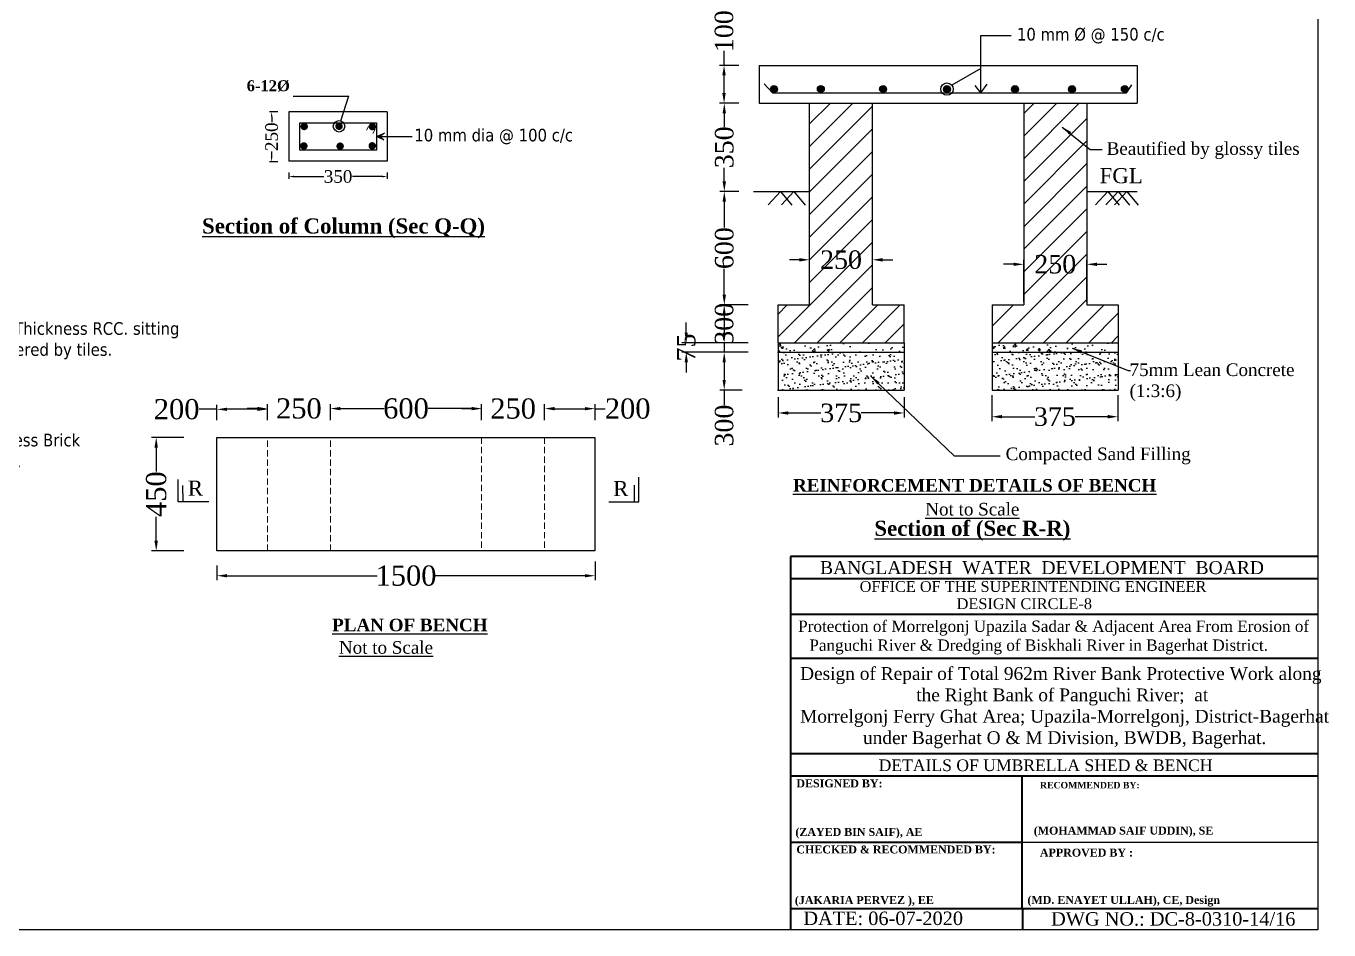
# Model space of a CAD drawing. Header units: metres. Extents: x -2434 to 11656, y -15288 to 8109.
# Drawn here: x 2741.2 to 2844.6, y -13566.1 to -13494.5 of the extents above; entities that cross this region are included whole.
import ezdxf
from ezdxf.enums import TextEntityAlignment as Align

# ---------------------------------------------------------------- set-up
doc = ezdxf.new("R2010")
doc.units = ezdxf.units.M
doc.linetypes.add('DASHED', pattern=[0.75, 0.5, -0.25])
doc.layers.add('LINE', color=7, linetype='Continuous')
doc.layers.add('sheet', color=1, linetype='Continuous', lineweight=15)
doc.styles.add('dim', font='isocp.shx')
doc.styles.add('Kazi_T_H', font='timesbd.ttf')
doc.styles.get("Standard").update_dxf_attribs({"font": 'times.ttf'})
doc.dimstyles.new('My style', dxfattribs={"dimtxt": 0.5, "dimasz": 0.4, "dimexe": 0.18, "dimexo": 0.0625, "dimgap": 0.09, "dimtad": 0, "dimdec": 0, "dimlfac": 1000, "dimzin": 0, "dimdsep": 46, "dimtxsty": 'Standard', "dimcen": 0.09, "dimadec": 0, "dimazin": 0, "dimtfac": 1, "dimtdec": 0, "dimtofl": 0, "dimtmove": 0, "dimatfit": 3, "dimfxl": 1, "dimtolj": 1, "dimtzin": 0, "dimarcsym": 0})
doc.dimstyles.get("Standard").update_dxf_attribs({"dimtxt": 0.5, "dimasz": 0.4075, "dimexe": 0.364, "dimexo": 0.219, "dimgap": 0.09, "dimtad": 0, "dimdec": 0, "dimlfac": 1000, "dimzin": 0, "dimdsep": 46, "dimtxsty": 'Standard', "dimcen": 0.09, "dimadec": 0, "dimazin": 0, "dimtfac": 1, "dimtdec": 0, "dimtofl": 0, "dimtmove": 0, "dimatfit": 3, "dimfxl": 1, "dimtolj": 1, "dimtzin": 0, "dimarcsym": 0})
doc.dimstyles.new('STANDARD$0', dxfattribs={"dimscale": 0, "dimtxt": 8, "dimasz": 8, "dimexe": 4, "dimexo": 0, "dimgap": 2, "dimtad": 1, "dimdec": 0, "dimzin": 0, "dimdsep": 46, "dimtxsty": 'dim', "dimblk": 'DOTSMALL', "dimcen": 1, "dimclrd": 6, "dimclre": 6, "dimclrt": 256, "dimadec": 0, "dimazin": 0, "dimtfac": 1, "dimtdec": 0, "dimtix": 1, "dimtofl": 0, "dimtmove": 1, "dimatfit": 3, "dimldrblk": 'DOTSMALL', "dimfxl": 6, "dimtolj": 1, "dimtzin": 0, "dimarcsym": 0})

# ---------------------------------------------------------------- blocks, each defined once
blk = doc.blocks.new('*D661')
at = {"layer": 'Defpoints', "color": 0, "lineweight": -3}
for p in [(2751.52, -13527.08), (2753.93, -13527.08), (2753.93, -13536.08)]:
    blk.add_point(p, dxfattribs=at)
at = {"layer": 'sheet', "color": 0, "lineweight": -2}
for p, q in [((2753.71, -13527.08), (2751.15, -13527.08)), ((2751.52, -13527.88), (2751.52, -13529.78)), ((2751.52, -13535.28), (2751.52, -13533.38)), ((2753.71, -13536.08), (2751.15, -13536.08))]:
    blk.add_line(p, q, dxfattribs=at)
at = {"layer": 'sheet', "color": 0, "lineweight": -3}
for points in [[(2751.38, -13527.88), (2751.65, -13527.88), (2751.52, -13527.08)], [(2751.38, -13535.28), (2751.65, -13535.28), (2751.52, -13536.08)]]:
    blk.add_solid(points, dxfattribs=at)
at = {"layer": 'sheet', "color": 0, "lineweight": -3, "insert": (2751.52, -13531.58), "char_height": 0.4, "attachment_point": 5, "rotation": 90}
blk.add_mtext('\\A1;{\\H4x;450}', dxfattribs=at)
blk = doc.blocks.new('*D662')
at = {"layer": 'Defpoints', "color": 0, "lineweight": -3}
for p in [(2756.34, -13537.02), (2786.34, -13536.7), (2786.34, -13538.05)]:
    blk.add_point(p, dxfattribs=at)
at = {"layer": 'sheet', "color": 0, "lineweight": -2}
for p, q in [((2756.34, -13537.24), (2756.34, -13538.41)), ((2786.34, -13536.92), (2786.34, -13538.41)), ((2757.14, -13538.05), (2769.06, -13538.05)), ((2785.54, -13538.05), (2773.61, -13538.05))]:
    blk.add_line(p, q, dxfattribs=at)
at = {"layer": 'sheet', "color": 0, "lineweight": -3}
for points in [[(2757.14, -13537.92), (2757.14, -13538.18), (2756.34, -13538.05)], [(2785.54, -13537.92), (2785.54, -13538.18), (2786.34, -13538.05)]]:
    blk.add_solid(points, dxfattribs=at)
at = {"layer": 'sheet', "color": 0, "lineweight": -3, "insert": (2771.34, -13538.05), "char_height": 0.4, "attachment_point": 5}
blk.add_mtext('\\A1;{\\H4x;1500}', dxfattribs=at)
blk = doc.blocks.new('*D663')
at = {"layer": 'Defpoints', "color": 0, "lineweight": -3}
for p in [(2797.96, -13497.57), (2796.58, -13500.57), (2797.96, -13500.57)]:
    blk.add_point(p, dxfattribs=at)
at = {"layer": 'sheet', "color": 0, "lineweight": -2}
for p, q in [((2796.58, -13497.57), (2796.58, -13496.41)), ((2797.75, -13497.57), (2796.21, -13497.57)), ((2796.58, -13499.77), (2796.58, -13498.37)), ((2797.75, -13500.57), (2796.21, -13500.57))]:
    blk.add_line(p, q, dxfattribs=at)
at = {"layer": 'sheet', "color": 0, "lineweight": -3}
for points in [[(2796.44, -13498.37), (2796.71, -13498.37), (2796.58, -13497.57)], [(2796.44, -13499.77), (2796.71, -13499.77), (2796.58, -13500.57)]]:
    blk.add_solid(points, dxfattribs=at)
at = {"layer": 'sheet', "color": 0, "lineweight": -3, "insert": (2796.58, -13494.86), "char_height": 0.4, "attachment_point": 5, "rotation": 90}
blk.add_mtext('\\A1;{\\H3.667x;100}', dxfattribs=at)
blk = doc.blocks.new('*D664')
at = {"layer": 'Defpoints', "color": 0, "lineweight": -3}
for p in [(2797.97, -13500.57), (2796.6, -13507.57), (2797.97, -13507.57)]:
    blk.add_point(p, dxfattribs=at)
at = {"layer": 'sheet', "color": 0, "lineweight": -2}
for p, q in [((2797.75, -13500.57), (2796.23, -13500.57)), ((2796.6, -13501.37), (2796.6, -13502.44)), ((2796.6, -13506.77), (2796.6, -13505.7)), ((2797.75, -13507.57), (2796.23, -13507.57))]:
    blk.add_line(p, q, dxfattribs=at)
at = {"layer": 'sheet', "color": 0, "lineweight": -3}
for points in [[(2796.46, -13501.37), (2796.73, -13501.37), (2796.6, -13500.57)], [(2796.46, -13506.77), (2796.73, -13506.77), (2796.6, -13507.57)]]:
    blk.add_solid(points, dxfattribs=at)
at = {"layer": 'sheet', "color": 0, "lineweight": -3, "insert": (2796.6, -13504.07), "char_height": 0.4, "attachment_point": 5, "rotation": 90}
blk.add_mtext('\\A1;{\\H3.667x;350}', dxfattribs=at)
blk = doc.blocks.new('*D665')
at = {"layer": 'Defpoints', "color": 0, "lineweight": -3}
for p in [(2797.97, -13507.57), (2796.6, -13516.57), (2798.72, -13516.57)]:
    blk.add_point(p, dxfattribs=at)
at = {"layer": 'sheet', "color": 0, "lineweight": -2}
for p, q in [((2797.75, -13507.57), (2796.23, -13507.57)), ((2796.6, -13508.37), (2796.6, -13510.44)), ((2796.6, -13515.77), (2796.6, -13513.7)), ((2798.5, -13516.57), (2796.23, -13516.57))]:
    blk.add_line(p, q, dxfattribs=at)
at = {"layer": 'sheet', "color": 0, "lineweight": -3}
for points in [[(2796.46, -13508.37), (2796.73, -13508.37), (2796.6, -13507.57)], [(2796.46, -13515.77), (2796.73, -13515.77), (2796.6, -13516.57)]]:
    blk.add_solid(points, dxfattribs=at)
at = {"layer": 'sheet', "color": 0, "lineweight": -3, "insert": (2796.6, -13512.07), "char_height": 0.4, "attachment_point": 5, "rotation": 90}
blk.add_mtext('\\A1;{\\H3.667x;600}', dxfattribs=at)
blk = doc.blocks.new('*D666')
at = {"layer": 'Defpoints', "color": 0, "lineweight": -3}
for p in [(2798.72, -13516.57), (2796.59, -13519.57), (2798.72, -13519.57)]:
    blk.add_point(p, dxfattribs=at)
at = {"layer": 'sheet', "color": 0, "lineweight": -2}
for p, q in [((2798.5, -13516.57), (2796.23, -13516.57)), ((2796.59, -13517.37), (2796.59, -13518.77)), ((2798.5, -13519.57), (2796.23, -13519.57))]:
    blk.add_line(p, q, dxfattribs=at)
at = {"layer": 'sheet', "color": 0, "lineweight": -3}
for points in [[(2796.46, -13517.37), (2796.72, -13517.37), (2796.59, -13516.57)], [(2796.46, -13518.77), (2796.72, -13518.77), (2796.59, -13519.57)]]:
    blk.add_solid(points, dxfattribs=at)
at = {"layer": 'sheet', "color": 0, "lineweight": -3, "insert": (2796.59, -13518.07), "char_height": 0.4, "attachment_point": 5, "rotation": 90}
blk.add_mtext('\\A1;{\\H3.667x;300}', dxfattribs=at)
blk = doc.blocks.new('*D668')
at = {"layer": 'Defpoints', "color": 0, "lineweight": -3}
for p in [(2800.87, -13523.66), (2810.87, -13523.66), (2810.87, -13525.14)]:
    blk.add_point(p, dxfattribs=at)
at = {"layer": 'sheet', "color": 0, "lineweight": -2}
for p, q in [((2800.87, -13523.88), (2800.87, -13525.51)), ((2810.87, -13523.88), (2810.87, -13525.51)), ((2801.67, -13525.14), (2804.27, -13525.14)), ((2810.07, -13525.14), (2807.46, -13525.14))]:
    blk.add_line(p, q, dxfattribs=at)
at = {"layer": 'sheet', "color": 0, "lineweight": -3}
for points in [[(2801.67, -13525.01), (2801.67, -13525.28), (2800.87, -13525.14)], [(2810.07, -13525.01), (2810.07, -13525.28), (2810.87, -13525.14)]]:
    blk.add_solid(points, dxfattribs=at)
at = {"layer": 'sheet', "color": 0, "lineweight": -3, "insert": (2805.87, -13525.14), "char_height": 0.4, "attachment_point": 5}
blk.add_mtext('\\A1;{\\H3.667x;375}', dxfattribs=at)
blk = doc.blocks.new('*D669')
at = {"layer": 'Defpoints', "color": 0, "lineweight": -3}
for p in [(2817.83, -13523.5), (2827.83, -13523.5), (2827.83, -13525.44)]:
    blk.add_point(p, dxfattribs=at)
at = {"layer": 'sheet', "color": 0, "lineweight": -2}
for p, q in [((2817.83, -13523.72), (2817.83, -13525.8)), ((2827.83, -13523.72), (2827.83, -13525.8)), ((2818.63, -13525.44), (2821.23, -13525.44)), ((2827.03, -13525.44), (2824.43, -13525.44))]:
    blk.add_line(p, q, dxfattribs=at)
at = {"layer": 'sheet', "color": 0, "lineweight": -3}
for points in [[(2818.63, -13525.3), (2818.63, -13525.57), (2817.83, -13525.44)], [(2827.03, -13525.3), (2827.03, -13525.57), (2827.83, -13525.44)]]:
    blk.add_solid(points, dxfattribs=at)
at = {"layer": 'sheet', "color": 0, "lineweight": -3, "insert": (2822.83, -13525.44), "char_height": 0.4, "attachment_point": 5}
blk.add_mtext('\\A1;{\\H3.667x;375}', dxfattribs=at)
blk = doc.blocks.new('*D670')
at = {"layer": 'Defpoints', "color": 0, "lineweight": -3}
for p in [(2760.34, -13524.85), (2756.34, -13525.94), (2760.34, -13525.94)]:
    blk.add_point(p, dxfattribs=at)
at = {"layer": 'sheet', "color": 0, "lineweight": -2}
for p, q in [((2756.34, -13524.85), (2754.93, -13524.85)), ((2756.34, -13525.72), (2756.34, -13524.49)), ((2759.54, -13524.85), (2757.14, -13524.85)), ((2760.34, -13525.72), (2760.34, -13524.49))]:
    blk.add_line(p, q, dxfattribs=at)
at = {"layer": 'sheet', "color": 0, "lineweight": -3}
for points in [[(2757.14, -13524.72), (2757.14, -13524.98), (2756.34, -13524.85)], [(2759.54, -13524.72), (2759.54, -13524.98), (2760.34, -13524.85)]]:
    blk.add_solid(points, dxfattribs=at)
at = {"layer": 'sheet', "color": 0, "lineweight": -3, "insert": (2753.14, -13524.85), "char_height": 0.4, "attachment_point": 5}
blk.add_mtext('\\A1;{\\H4x;200}', dxfattribs=at)
blk = doc.blocks.new('*D671')
at = {"layer": 'Defpoints', "color": 0, "lineweight": -3}
for p in [(2765.34, -13524.79), (2760.34, -13525.94), (2765.34, -13525.94)]:
    blk.add_point(p, dxfattribs=at)
at = {"layer": 'sheet', "color": 0, "lineweight": -2}
for p, q in [((2759.54, -13524.79), (2758.74, -13524.79)), ((2760.34, -13525.72), (2760.34, -13524.43)), ((2765.34, -13525.72), (2765.34, -13524.43)), ((2766.14, -13524.79), (2766.94, -13524.79))]:
    blk.add_line(p, q, dxfattribs=at)
at = {"layer": 'sheet', "color": 0, "lineweight": -3}
for points in [[(2759.54, -13524.66), (2759.54, -13524.93), (2760.34, -13524.79)], [(2766.14, -13524.66), (2766.14, -13524.93), (2765.34, -13524.79)]]:
    blk.add_solid(points, dxfattribs=at)
at = {"layer": 'sheet', "color": 0, "lineweight": -3, "insert": (2762.84, -13524.79), "char_height": 0.4, "attachment_point": 5}
blk.add_mtext('\\A1;{\\H4x;250}', dxfattribs=at)
blk = doc.blocks.new('*D672')
at = {"layer": 'Defpoints', "color": 0, "lineweight": -3}
for p in [(2777.34, -13524.79), (2765.34, -13525.94), (2777.34, -13525.94)]:
    blk.add_point(p, dxfattribs=at)
at = {"layer": 'sheet', "color": 0, "lineweight": -2}
for p, q in [((2765.34, -13525.72), (2765.34, -13524.43)), ((2766.14, -13524.79), (2769.57, -13524.79)), ((2776.54, -13524.79), (2773.11, -13524.79)), ((2777.34, -13525.72), (2777.34, -13524.43))]:
    blk.add_line(p, q, dxfattribs=at)
at = {"layer": 'sheet', "color": 0, "lineweight": -3}
for points in [[(2766.14, -13524.66), (2766.14, -13524.93), (2765.34, -13524.79)], [(2776.54, -13524.66), (2776.54, -13524.93), (2777.34, -13524.79)]]:
    blk.add_solid(points, dxfattribs=at)
at = {"layer": 'sheet', "color": 0, "lineweight": -3, "insert": (2771.34, -13524.79), "char_height": 0.4, "attachment_point": 5}
blk.add_mtext('\\A1;{\\H4x;600}', dxfattribs=at)
blk = doc.blocks.new('*D673')
at = {"layer": 'Defpoints', "color": 0, "lineweight": -3}
for p in [(2782.34, -13524.8), (2777.34, -13525.94), (2782.34, -13525.94)]:
    blk.add_point(p, dxfattribs=at)
at = {"layer": 'sheet', "color": 0, "lineweight": -2}
for p, q in [((2776.54, -13524.8), (2775.74, -13524.8)), ((2777.34, -13525.72), (2777.34, -13524.43)), ((2782.34, -13525.72), (2782.34, -13524.43)), ((2783.14, -13524.8), (2783.94, -13524.8))]:
    blk.add_line(p, q, dxfattribs=at)
at = {"layer": 'sheet', "color": 0, "lineweight": -3}
for points in [[(2776.54, -13524.66), (2776.54, -13524.93), (2777.34, -13524.8)], [(2783.14, -13524.66), (2783.14, -13524.93), (2782.34, -13524.8)]]:
    blk.add_solid(points, dxfattribs=at)
at = {"layer": 'sheet', "color": 0, "lineweight": -3, "insert": (2779.84, -13524.8), "char_height": 0.4, "attachment_point": 5}
blk.add_mtext('\\A1;{\\H4x;250}', dxfattribs=at)
blk = doc.blocks.new('*D674')
at = {"layer": 'Defpoints', "color": 0, "lineweight": -3}
for p in [(2786.34, -13524.8), (2782.34, -13525.94), (2786.34, -13525.94)]:
    blk.add_point(p, dxfattribs=at)
at = {"layer": 'sheet', "color": 0, "lineweight": -2}
for p, q in [((2782.34, -13525.72), (2782.34, -13524.44)), ((2783.14, -13524.8), (2785.54, -13524.8)), ((2786.34, -13525.72), (2786.34, -13524.44)), ((2786.34, -13524.8), (2787.14, -13524.8))]:
    blk.add_line(p, q, dxfattribs=at)
at = {"layer": 'sheet', "color": 0, "lineweight": -3}
for points in [[(2783.14, -13524.67), (2783.14, -13524.93), (2782.34, -13524.8)], [(2785.54, -13524.67), (2785.54, -13524.93), (2786.34, -13524.8)]]:
    blk.add_solid(points, dxfattribs=at)
at = {"layer": 'sheet', "color": 0, "lineweight": -3, "insert": (2788.93, -13524.8), "char_height": 0.4, "attachment_point": 5}
blk.add_mtext('\\A1;{\\H4x;200}', dxfattribs=at)
blk = doc.blocks.new('*D675')
at = {"layer": 'Defpoints', "color": 0, "lineweight": -3}
for p in [(2808.36, -13512.99), (2803.36, -13516.57), (2808.36, -13516.57)]:
    blk.add_point(p, dxfattribs=at)
at = {"layer": 'sheet', "color": 0, "lineweight": -2}
for p, q in [((2803.36, -13516.35), (2803.36, -13512.63)), ((2808.36, -13516.35), (2808.36, -13512.63)), ((2802.56, -13512.99), (2801.76, -13512.99)), ((2809.16, -13512.99), (2809.96, -13512.99))]:
    blk.add_line(p, q, dxfattribs=at)
at = {"layer": 'sheet', "color": 0, "lineweight": -3}
for points in [[(2802.56, -13512.86), (2802.56, -13513.13), (2803.36, -13512.99)], [(2809.16, -13512.86), (2809.16, -13513.13), (2808.36, -13512.99)]]:
    blk.add_solid(points, dxfattribs=at)
at = {"layer": 'sheet', "color": 0, "lineweight": -3, "insert": (2805.86, -13512.99), "char_height": 0.4, "attachment_point": 5}
blk.add_mtext('\\A1;{\\H3.667x;250}', dxfattribs=at)
blk = doc.blocks.new('*D676')
at = {"layer": 'Defpoints', "color": 0, "lineweight": -3}
for p in [(2825.36, -13513.35), (2820.36, -13516.57), (2825.36, -13516.57)]:
    blk.add_point(p, dxfattribs=at)
at = {"layer": 'sheet', "color": 0, "lineweight": -2}
for p, q in [((2819.56, -13513.35), (2818.76, -13513.35)), ((2820.36, -13516.35), (2820.36, -13512.99)), ((2825.36, -13516.35), (2825.36, -13512.99)), ((2826.16, -13513.35), (2826.96, -13513.35))]:
    blk.add_line(p, q, dxfattribs=at)
at = {"layer": 'sheet', "color": 0, "lineweight": -3}
for points in [[(2819.56, -13513.22), (2819.56, -13513.48), (2820.36, -13513.35)], [(2826.16, -13513.22), (2826.16, -13513.48), (2825.36, -13513.35)]]:
    blk.add_solid(points, dxfattribs=at)
at = {"layer": 'sheet', "color": 0, "lineweight": -3, "insert": (2822.86, -13513.35), "char_height": 0.4, "attachment_point": 5}
blk.add_mtext('\\A1;{\\H3.667x;250}', dxfattribs=at)
blk = doc.blocks.new('*D677')
at = {"layer": 'Defpoints', "color": 0, "lineweight": -3}
for p in [(2798.72, -13520.32), (2796.59, -13523.32), (2798.23, -13523.32)]:
    blk.add_point(p, dxfattribs=at)
at = {"layer": 'sheet', "color": 0, "lineweight": -2}
for p, q in [((2798.5, -13520.32), (2796.23, -13520.32)), ((2796.59, -13521.12), (2796.59, -13522.52)), ((2798.01, -13523.32), (2796.23, -13523.32)), ((2796.59, -13523.32), (2796.59, -13524.51))]:
    blk.add_line(p, q, dxfattribs=at)
at = {"layer": 'sheet', "color": 0, "lineweight": -3}
for points in [[(2796.46, -13521.12), (2796.72, -13521.12), (2796.59, -13520.32)], [(2796.46, -13522.52), (2796.72, -13522.52), (2796.59, -13523.32)]]:
    blk.add_solid(points, dxfattribs=at)
at = {"layer": 'sheet', "color": 0, "lineweight": -3, "insert": (2796.59, -13526.14), "char_height": 0.4, "attachment_point": 5, "rotation": 90}
blk.add_mtext('\\A1;{\\H3.667x;300}', dxfattribs=at)
blk = doc.blocks.new('*D678')
at = {"layer": 'Defpoints', "color": 0, "lineweight": -3}
for p in [(2796.59, -13519.57), (2793.58, -13520.32), (2796.59, -13520.32)]:
    blk.add_point(p, dxfattribs=at)
at = {"layer": 'sheet', "color": 0, "lineweight": -2}
for p, q in [((2793.58, -13518.77), (2793.58, -13517.97)), ((2796.37, -13519.57), (2793.22, -13519.57)), ((2796.37, -13520.32), (2793.22, -13520.32)), ((2793.58, -13521.12), (2793.58, -13521.92))]:
    blk.add_line(p, q, dxfattribs=at)
at = {"layer": 'sheet', "color": 0, "lineweight": -3}
for points in [[(2793.45, -13518.77), (2793.71, -13518.77), (2793.58, -13519.57)], [(2793.45, -13521.12), (2793.71, -13521.12), (2793.58, -13520.32)]]:
    blk.add_solid(points, dxfattribs=at)
at = {"layer": 'sheet', "color": 0, "lineweight": -3, "insert": (2793.58, -13519.95), "char_height": 0.4, "attachment_point": 5, "rotation": 90}
blk.add_mtext('\\A1;{\\H3.667x;75}', dxfattribs=at)
blk = doc.blocks.new('*D690')
at = {"layer": 'Defpoints', "color": 0, "lineweight": -3}
for p in [(2762.04, -13506.02), (2769.85, -13506.02), (2769.85, -13506.39)]:
    blk.add_point(p, dxfattribs=at)
at = {"layer": 'sheet', "color": 0, "lineweight": -2}
for p, q in [((2762.04, -13506.08), (2762.04, -13506.57)), ((2762.44, -13506.39), (2764.81, -13506.39)), ((2769.45, -13506.39), (2767.09, -13506.39)), ((2769.85, -13506.08), (2769.85, -13506.57))]:
    blk.add_line(p, q, dxfattribs=at)
at = {"layer": 'sheet', "color": 0, "lineweight": -3}
for points in [[(2762.44, -13506.32), (2762.44, -13506.46), (2762.04, -13506.39)], [(2769.45, -13506.32), (2769.45, -13506.46), (2769.85, -13506.39)]]:
    blk.add_solid(points, dxfattribs=at)
at = {"layer": 'sheet', "color": 0, "lineweight": -3, "insert": (2765.95, -13506.39), "char_height": 1, "attachment_point": 5}
blk.add_mtext('\\A1;350', dxfattribs=at)
blk = doc.blocks.new('*D691')
at = {"layer": 'Defpoints', "color": 0, "lineweight": -3}
for p in [(2760.68, -13501.25), (2761.24, -13501.25), (2761.24, -13505.22)]:
    blk.add_point(p, dxfattribs=at)
at = {"layer": 'sheet', "color": 0, "lineweight": -2}
for p, q in [((2761.17, -13501.25), (2760.5, -13501.25)), ((2760.68, -13501.65), (2760.68, -13502.08)), ((2760.68, -13504.82), (2760.68, -13504.39)), ((2761.17, -13505.22), (2760.5, -13505.22))]:
    blk.add_line(p, q, dxfattribs=at)
at = {"layer": 'sheet', "color": 0, "lineweight": -3}
for points in [[(2760.61, -13501.65), (2760.74, -13501.65), (2760.68, -13501.25)], [(2760.61, -13504.82), (2760.74, -13504.82), (2760.68, -13505.22)]]:
    blk.add_solid(points, dxfattribs=at)
at = {"layer": 'sheet', "color": 0, "lineweight": -3, "insert": (2760.68, -13503.23), "char_height": 1, "attachment_point": 5, "rotation": 90}
blk.add_mtext('\\A1;250', dxfattribs=at)

msp = doc.modelspace()

# ---------------------------------------------------------------- hatches: boundary and pattern name
at = {"layer": 'sheet', "lineweight": -3}
for points in [[(2800.262837, -13499.450594, 1.0000009807), (2800.811485, -13499.450594, 0.3854455477), (2800.564332, -13499.177619), (2800.50999, -13499.177619, 0.3854455477)], [(2803.983077, -13499.450594, 1.0000009807), (2804.531724, -13499.450594, 0.3854455477), (2804.284572, -13499.177619), (2804.23023, -13499.177619, 0.3854455477)], [(2808.925619, -13499.450594, 1.0000009807), (2809.474267, -13499.450594, 0.3854455477), (2809.227114, -13499.177619), (2809.172772, -13499.177619, 0.3854455477)], [(2813.994702, -13499.450594, 1.0000009807), (2814.54335, -13499.450594, 0.3854455477), (2814.296197, -13499.177619), (2814.241855, -13499.177619, 0.3854455477)], [(2819.390205, -13499.450594, 1.0000009807), (2819.938852, -13499.450594, 0.3854455477), (2819.691699, -13499.177619), (2819.637358, -13499.177619, 0.3854455477)], [(2823.915988, -13499.450594, 1.0000009807), (2824.464635, -13499.450594, 0.3854455477), (2824.217482, -13499.177619), (2824.163141, -13499.177619, 0.3854455477)], [(2828.104577, -13499.450594, 1.0000009807), (2828.653225, -13499.450594, 0.3854455477), (2828.406072, -13499.177619), (2828.35173, -13499.177619, 0.3854455477)]]:
    msp.add_hatch(color=0, dxfattribs=at).paths.add_polyline_path(points)
h = msp.add_hatch(dxfattribs=at)
h.set_pattern_fill('ANSI31', color=0, scale=0.4, style=0)
h.set_pattern_definition([(45, (1486.136, -13244.3112), (-0.8980256, 0.8980256), [])])
h.paths.add_polyline_path([(2808.363759, -13507.572003), (2803.363759, -13507.572003), (2803.363759, -13516.572003), (2800.863759, -13516.572003), (2800.863759, -13519.572003), (2810.863759, -13519.572003), (2810.863759, -13516.572003), (2808.363759, -13516.572003)])
h.paths.add_polyline_path([(2808.363759, -13500.572003), (2803.363759, -13500.572003), (2803.363759, -13507.572003), (2808.363759, -13507.572003)])
h.paths.add_polyline_path([(2825.363759, -13500.572003), (2820.363759, -13500.572003), (2820.363759, -13507.572003), (2825.363759, -13507.572003)])
h.paths.add_polyline_path([(2825.363759, -13507.572003), (2820.363759, -13507.572003), (2820.363759, -13516.572003), (2817.863759, -13516.572003), (2817.863759, -13519.572003), (2827.863759, -13519.572003), (2827.863759, -13516.572003), (2825.363759, -13516.572003)])
h = msp.add_hatch(dxfattribs=at)
h.set_pattern_fill('AR-CONC', color=0, scale=0.01, style=0)
h.set_pattern_definition([(50, (2800.8638, -13520.322), (1.82185, -0.15939), [0.1905, -2.0955]), (355, (2800.8638, -13520.322), (-0.35243, 1.91057), [0.1524, -1.6764]), (100.451, (2801.0156, -13520.3353), (1.46943, 1.75117), [0.1619, -1.7809]), (46.184, (2800.8638, -13519.814), (2.71079, -0.42042), [0.28575, -3.14325]), (96.636, (2801.0897, -13519.849), (2.37404, 2.47426), [0.24285, -2.67135]), (351.184, (2800.8638, -13519.814), (2.37405, 2.47425), [0.2286, -2.5146]), (21, (2801.1178, -13519.941), (1.51615, -1.022655), [0.1905, -2.0955]), (326, (2801.1178, -13519.941), (0.61802, 1.84188), [0.1524, -1.6764]), (71.4514, (2801.2441, -13520.0262), (2.13416, 0.81923), [0.1619, -1.7809]), (37.5, (2800.86376, -13520.322), (0.030886, 0.84555), [0, -1.65608, 0, -1.7018, 0, -1.68275]), (7.5, (2800.8638, -13520.322), (0.668197, 1.001806), [0, -0.97028, 0, -1.61798, 0, -0.64135]), (327.5, (2800.29734, -13520.322), (1.355906, -0.057287), [0, -0.635, 0, -1.9812, 0, -2.6289]), (317.5, (2800.0433, -13520.322), (1.48129, 0.254265), [0, -0.8255, 0, -1.31572, 0, -1.8669])])
h.paths.add_polyline_path([(2810.863759, -13519.572003), (2800.863759, -13519.572003), (2800.863759, -13520.322003), (2810.863759, -13520.322003)])
h.paths.add_polyline_path([(2827.863759, -13519.572003), (2817.863759, -13519.572003), (2817.863759, -13520.322003), (2827.863759, -13520.322003)])
h = msp.add_hatch(dxfattribs=at)
h.set_pattern_fill('AR-SAND', color=0, scale=0.0175, style=0)
h.set_pattern_definition([(37.5, (2800.86376, -13523.322), (-0.028, 0.856473), [0, -0.67564, 0, -0.75565, 0, -0.722313]), (7.5, (2800.8638, -13523.322), (0.786666, 1.254444), [0, -0.36449, 0, -0.608965, 0, -0.233363]), (327.5, (2800.317, -13523.322), (1.384237, 0.002515), [0, -0.22225, 0, -0.8001, 0, -1.044575]), (317.5, (2800.317, -13523.322), (1.336224, 0.390126), [0, -0.111125, 0, -0.52451, 0, -0.600075])])
h.paths.add_polyline_path([(2800.863759, -13520.322003), (2800.863759, -13523.322003), (2810.863759, -13523.322003), (2810.863759, -13520.322003)])
h.paths.add_polyline_path([(2817.863759, -13520.322003), (2817.863759, -13523.322003), (2827.863759, -13523.322003), (2827.863759, -13520.322003)])

# ---------------------------------------------------------------- linework, layer by layer
at = {"color": 0, "linetype": 'Continuous', "lineweight": 13, "ltscale": 0.5}
for p, q in [((2768.376631, -13502.425169), (2768.212196, -13502.72292)), ((2768.882203, -13502.632231), (2768.704352, -13502.986141))]:
    msp.add_line(p, q, dxfattribs=at)
at = {"color": 0, "linetype": 'Continuous', "lineweight": -3, "ltscale": 0.5}
msp.add_line((2820.229946, -13559.192921), (2843.695197, -13559.192921), dxfattribs=at)
at = {"color": 7, "lineweight": 5, "ltscale": 0.2, "true_color": 0xffffff}
for p in [(2843.695197, -13564.433834), (2801.850139, -13566.14161)]:
    msp.add_line(p, (2843.695197, -13566.14161), dxfattribs=at)
msp.add_lwpolyline([(2843.695197, -13566.14161), (2688.251746, -13566.14161), (2688.251746, -13458.30605), (2843.695197, -13458.30605)], close=True)
at = {"layer": 'LINE', "color": 0, "linetype": 'ByBlock', "lineweight": 40, "ltscale": 0.5}
for p, q in [((2843.695197, -13536.520037), (2801.850139, -13536.520037)), ((2801.850139, -13536.520037), (2801.850139, -13566.14161)), ((2843.695197, -13538.305207), (2801.850139, -13538.305207)), ((2843.695197, -13541.115351), (2801.847811, -13541.115351)), ((2843.695197, -13544.605585), (2801.847811, -13544.605585)), ((2843.695197, -13552.184178), (2801.850139, -13552.184178)), ((2843.695197, -13553.952009), (2801.850139, -13553.952009)), ((2820.229946, -13564.433834), (2820.229946, -13553.952009)), ((2801.850139, -13559.192921), (2820.229946, -13559.192921)), ((2801.850139, -13564.433834), (2843.695197, -13564.433834)), ((2820.292494, -13566.14161), (2820.292494, -13564.433834))]:
    msp.add_line(p, q, dxfattribs=at)
at = {"layer": 'sheet', "color": 0, "lineweight": -3}
for p, q in [((2816.958332, -13499.740734), (2816.958332, -13495.19474)), ((2816.958332, -13495.19474), (2819.358185, -13495.19474)), ((2799.363759, -13497.572003), (2829.363759, -13497.572003)), ((2799.363759, -13497.572003), (2799.363759, -13500.572003)), ((2829.363759, -13497.572003), (2829.363759, -13500.572003)), ((2762.040141, -13501.248794), (2762.040141, -13505.155779)), ((2769.85411, -13501.248794), (2762.040141, -13501.248794)), ((2769.85411, -13501.248794), (2769.85411, -13505.155779)), ((2799.363759, -13500.572003), (2829.363759, -13500.572003)), ((2803.363759, -13516.572003), (2803.363759, -13500.572003)), ((2808.363759, -13516.572003), (2808.363759, -13500.572003)), ((2820.363759, -13500.572003), (2820.363759, -13516.572003)), ((2825.363759, -13500.572003), (2825.363759, -13516.572003)), ((2768.985891, -13503.202287), (2771.818598, -13503.202287)), ((2769.85411, -13505.155779), (2762.040141, -13505.155779)), ((2798.912358, -13507.572003), (2803.363759, -13507.572003)), ((2825.363759, -13507.572003), (2829.363759, -13507.572003)), ((2800.863759, -13516.572003), (2803.363759, -13516.572003)), ((2800.863759, -13519.572003), (2800.863759, -13516.572003)), ((2808.363759, -13516.572003), (2810.863759, -13516.572003)), ((2810.863759, -13519.572003), (2810.863759, -13516.572003)), ((2817.863759, -13516.572003), (2820.363759, -13516.572003)), ((2817.863759, -13516.572003), (2817.863759, -13519.572003)), ((2825.363759, -13516.572003), (2827.863759, -13516.572003)), ((2827.863759, -13516.572003), (2827.863759, -13519.572003)), ((2800.863759, -13519.572003), (2810.863759, -13519.572003)), ((2817.863759, -13519.572003), (2827.863759, -13519.572003)), ((2756.336968, -13527.082622), (2786.336968, -13527.082622)), ((2756.336968, -13536.082622), (2756.336968, -13527.082622)), ((2786.336968, -13527.082622), (2786.336968, -13536.082622)), ((2786.336968, -13536.082622), (2756.336968, -13536.082622))]:
    msp.add_line(p, q, dxfattribs=at)
at = {"layer": 'sheet', "color": 0, "linetype": 'DASHED', "lineweight": 9}
for p, q in [((2760.336968, -13536.082622), (2760.336968, -13527.082622)), ((2765.336968, -13536.082622), (2765.336968, -13527.082622)), ((2777.336968, -13527.082622), (2777.336968, -13536.082622)), ((2782.336968, -13527.082622), (2782.336968, -13536.082622))]:
    msp.add_line(p, q, dxfattribs=at)
at = {"layer": 'sheet', "color": 0, "lineweight": -3}
for points in [[(2816.958332, -13497.811886), (2814.650302, -13499.143464)], [(2799.757965, -13499.040759), (2800.410493, -13499.740734), (2828.507509, -13499.740734), (2828.936048, -13499.117865)], [(2816.958332, -13499.740734), (2816.517311, -13499.156077)], [(2816.958332, -13499.740734), (2817.468797, -13499.060287)], [(2766.795105, -13500.045292), (2762.39465, -13500.045292)], [(2766.16746, -13501.970138), (2766.813315, -13499.989444)], [(2769.578555, -13503.477307), (2768.985891, -13503.202287), (2769.627632, -13502.945263), (2769.251385, -13503.202287), (2769.578555, -13503.477307)], [(2801.054237, -13507.572003), (2800.077647, -13508.624592)], [(2801.054237, -13507.572003), (2801.944663, -13508.653291)], [(2802.117006, -13507.572003), (2801.140416, -13508.624592)], [(2802.117006, -13507.572003), (2803.007432, -13508.653291)], [(2803.363759, -13507.572003), (2803.400225, -13507.572003)], [(2825.363759, -13507.572003), (2825.363759, -13507.572003)], [(2827.038142, -13507.572003), (2826.061552, -13508.624592)], [(2827.861243, -13507.572003), (2826.884653, -13508.624592)], [(2827.038142, -13507.572003), (2827.928568, -13508.653291)], [(2828.540658, -13507.572003), (2827.564068, -13508.624592)], [(2827.861243, -13507.572003), (2828.751669, -13508.653291)], [(2828.540658, -13507.572003), (2829.431084, -13508.653291)], [(2796.58772, -13519.572003), (2796.58772, -13520.322003)], [(2800.863759, -13519.572003), (2810.863759, -13519.572003)], [(2800.863759, -13519.572003), (2800.863759, -13523.322003)], [(2810.863759, -13519.572003), (2810.863759, -13523.322003)], [(2817.863759, -13519.572003), (2827.863759, -13519.572003)], [(2817.863759, -13519.572003), (2817.863759, -13523.322003)], [(2827.863759, -13519.572003), (2827.863759, -13523.322003)], [(2800.863759, -13520.322003), (2810.863759, -13520.322003)], [(2817.863759, -13520.322003), (2827.863759, -13520.322003)], [(2800.863759, -13523.322003), (2810.863759, -13523.322003)], [(2817.863759, -13523.322003), (2827.863759, -13523.322003)], [(2787.438373, -13532.193547), (2789.826485, -13532.193547), (2789.826485, -13530.241456)], [(2753.247827, -13532.193547), (2753.247827, -13530.412133)], [(2753.657017, -13532.193547), (2753.627594, -13530.904554)], [(2789.471808, -13532.193547), (2789.459485, -13530.873236)], [(2755.702626, -13532.193547), (2753.247827, -13532.193547)]]:
    msp.add_lwpolyline(points, dxfattribs=at)
msp.add_lwpolyline([(2762.90836, -13502.117013), (2768.985891, -13502.117013), (2768.985891, -13504.28756), (2762.90836, -13504.28756)], close=True, dxfattribs=at)
at = {"layer": 'sheet', "color": 0, "lineweight": -3, "const_width": 0.295541}
for points in [[(2763.113106, -13502.416673, 1), (2763.408647, -13502.416673, 1)], [(2765.87891, -13502.401878, 1), (2766.174451, -13502.401878, 1)], [(2768.524021, -13502.427186, 1), (2768.819563, -13502.427186, 1)], [(2763.08781, -13503.962618, 1), (2763.383351, -13503.962618, 1)], [(2765.966063, -13503.981832, 1), (2766.261604, -13503.981832, 1)], [(2768.515237, -13503.953871, 1), (2768.810778, -13503.953871, 1)]]:
    msp.add_lwpolyline(points, format="xyb", close=True, dxfattribs=at)
at = {"layer": 'sheet', "color": 0, "lineweight": -3}
for centre, radius in [((2800.537161, -13499.450594), 0.274324), ((2804.257401, -13499.450594), 0.274324), ((2809.199943, -13499.450594), 0.274324), ((2814.269026, -13499.450594), 0.489592), ((2814.269026, -13499.450594), 0.274324), ((2819.664529, -13499.450594), 0.274324), ((2824.190311, -13499.450594), 0.274324), ((2828.378901, -13499.450594), 0.274324), ((2766.02668, -13502.401878), 0.454112)]:
    msp.add_circle(centre, radius, dxfattribs=at)

# ---------------------------------------------------------------- texts
at = {"layer": 'LINE', "color": 0, "linetype": 'ByBlock', "lineweight": 40, "ltscale": 0.5}
for s, height, p in [('BANGLADESH  WATER  DEVELOPMENT  BOARD', 1.02638263, (2821.808216, -13537.918485)), ('OFFICE OF THE SUPERINTENDING ENGINEER', 0.85606931, (2821.095752, -13539.332106)), ('DESIGN CIRCLE-8', 0.85606931, (2820.403093, -13540.69487)), ('DETAILS OF UMBRELLA SHED & BENCH', 0.92455485, (2822.090626, -13553.543487))]:
    msp.add_text(s, height=height, dxfattribs=at).set_placement(p, align=Align.CENTER)
at = {"layer": 'LINE', "color": 0, "linetype": 'ByBlock', "lineweight": 40, "ltscale": 0.5, "style": 'Kazi_T_H'}
for s, height, p in [('DESIGNED BY:', 0.62890946, (2802.318362, -13554.832483)), ('RECOMMENDED BY:', 0.51083171, (2821.649606, -13554.914755)), ('(ZAYED BIN SAIF), AE', 0.62890946, (2802.237839, -13558.685707)), ('(MOHAMMAD SAIF UDDIN), SE', 0.62890946, (2821.1539, -13558.577696)), ('CHECKED & RECOMMENDED BY:', 0.62890946, (2802.318362, -13560.073395)), ('APPROVED BY :', 0.62890946, (2821.642078, -13560.324582)), ('(JAKARIA PERVEZ ), EE', 0.62890946, (2802.197833, -13564.091162)), ('(MD. ENAYET ULLAH), CE, Design ', 0.62890946, (2820.651788, -13564.075265))]:
    msp.add_text(s, height=height, dxfattribs=at).set_placement(p)
at = {"layer": 'LINE', "color": 0, "linetype": 'ByBlock', "lineweight": 40, "ltscale": 0.5}
for s, p in [('DATE: 06-07-2020', (2802.87175, -13565.754447)), ('DWG NO.: DC-8-0310-14/16', (2822.530234, -13565.800915))]:
    msp.add_text(s, height=1.06735992, dxfattribs=at).set_placement(p)
at = {"layer": 'LINE', "color": 0, "linetype": 'ByBlock', "lineweight": 40, "ltscale": 0.5, "insert": (2818.824835, -13541.603125), "char_height": 0.9, "width": 50.00693152, "attachment_point": 2}
msp.add_mtext('                       Protection of Morrelgonj Upazila Sadar & Adjacent Area From Erosion of      \\P                Panguchi River & Dredging of Biskhali River in Bagerhat District.', dxfattribs=at)
at = {"layer": 'LINE', "color": 0, "linetype": 'ByBlock', "lineweight": -3, "ltscale": 0.5, "insert": (2800.307005, -13545.295455), "char_height": 1.01706557, "width": 44.44592661, "attachment_point": 1}
msp.add_mtext('      Design of Repair of Total 962m River Bank Protective Work along   \\P                              the Right Bank of Panguchi River;  at \\P      Morrelgonj Ferry Ghat Area; Upazila-Morrelgonj, District-Bagerhat  \\P                   under Bagerhat O & M Division, BWDB, Bagerhat.', dxfattribs=at)
at = {"layer": 'sheet', "color": 0, "lineweight": -3, "attachment_point": 1}
for s, insert, char_height, width in [('{\\fTahoma|b0|i0|c0|p34;10 mm %%C @ 150 c/c}', (2819.819126, -13494.603011), 1, 41.69521245), ('{\\fTimes New Roman|b1|i0|c0|p18;   \\H0.5x;6-12%%C}', (2756.731752, -13498.75049), 1.7364375, 40.81192098), ('{\\fTahoma|b0|i0|c0|p34;10 mm dia @ 100 c/c}', (2771.99823, -13502.599134), 1, 41.69521245), ('{\\fTahoma|b0|i0|c0|p34;\\P\\fTimes New Roman|b0|i0|c0|p18;\\H0.324x;Beautified by glossy tiles}', (2826.938613, -13498.521234), 3.08688975, 11389.33697344), ('{\\fTimes New Roman|b1|i0|c0|p18;\\LSection of Column (Sec Q-Q)}', (2755.15426, -13509.708207), 1.2, 8542.00273008), ('{\\fTahoma|b0|i0|c0|p34;100 mmThickness RCC. sitting\\PSlab covered by tiles.}', (2735.324194, -13517.939854), 1, 41.69521245), ('{\\fTahoma|b0|i0|c0|p34;\\P\\fTimes New Roman|b0|i0|c0|p18;\\H0.324x;75mm Lean Concrete \\P(1:3:6)}', (2828.757519, -13516.064884), 3.08688975, 11389.33697344), ('{\\fTahoma|b0|i0|c0|p34;250 mm Thickness Brick \\Pcovered by tiles.}', (2731.033023, -13526.788173), 1, 41.69521245), ('{\\fTahoma|b0|i0|c0|p34;\\P\\fTimes New Roman|b0|i0|c0|p18;\\H0.324x;Compacted Sand Filling}', (2818.922481, -13522.737129), 3.08688975, 11389.33697344), ('R', (2754.026271, -13530.502684), 1.2, 0.69314248), ('R', (2787.783865, -13530.537743), 1.2, 0.69314248), ('{\\fTahoma|b0|i0|c0|p34;\\P\\fTimes New Roman|b1|i0|c0|p18;\\H0.324x;\\LREINFORCEMENT DETAILS OF BENCH}', (2802.048644, -13525.230626), 3.08688975, 11389.33697344), ('{\\fTahoma|b0|i0|c0|p34;\\P\\fTimes New Roman|b0|i0|c0|p18;\\H0.4319x;               \\LNot to Scale}', (2806.884118, -13528.41127), 2.31516731, 8542.00273008), ('{\\fTimes New Roman|b1|i0|c0|p18;\\LSection of (Sec R-R)}', (2808.504202, -13533.685187), 1.2, 8542.00273008), ('{\\fTahoma|b0|i0|c0|p34;\\P\\fTimes New Roman|b1|i0|c0|p18;\\H0.324x;\\LPLAN OF BENCH}', (2765.47715, -13536.309113), 3.08688975, 11389.33697344), ('{\\fTahoma|b0|i0|c0|p34;\\P\\fTimes New Roman|b0|i0|c0|p18;\\H0.4319x;               \\LNot to Scale}', (2760.35489, -13539.378295), 2.31516731, 8542.00273008)]:
    msp.add_mtext(s, dxfattribs=dict(at, insert=insert, char_height=char_height, width=width))
at = {"layer": 'sheet', "color": 0, "lineweight": -3, "insert": (2826.379913, -13505.718134), "char_height": 1.2, "attachment_point": 1}
msp.add_mtext('FGL ', dxfattribs=at)

# ---------------------------------------------------------------- dimensions: what is measured, and where the dimension line sits
at = {"layer": 'sheet', "color": 0, "lineweight": -3}
for base, p1, p2, text, picture, middle in [((2796.577317, -13500.572003), (2797.964708, -13497.572003), (2797.964708, -13500.572003), '{\\H3.667x;100}', '*D663', (2796.577317, -13494.858418)), ((2796.59136, -13519.572003), (2798.72355, -13516.572003), (2798.72355, -13519.572003), '{\\H3.667x;300}', '*D666', (2796.59136, -13518.072003)), ((2793.5814, -13520.318363), (2796.59136, -13519.572003), (2796.58772, -13520.318363), '{\\H3.667x;75}', '*D678', (2793.5814, -13519.945183)), ((2796.59136, -13523.322003), (2798.72355, -13520.322003), (2798.233685, -13523.322003), '{\\H3.667x;300}', '*D677', (2796.59136, -13526.139359))]:
    dim = msp.add_linear_dim(base=base, p1=p1, p2=p2, angle=90, text=text, dimstyle='STANDARD$0', override={"dimscale": 1, "dimtxt": 0.4, "dimasz": 0.8, "dimexe": 0.364, "dimexo": 0.219, "dimgap": 0.09, "dimtad": 0, "dimlfac": 1000, "dimlunit": 2, "dimtxsty": 'Standard', "dimcen": 0.09, "dimclrd": 0, "dimclre": 0, "dimclrt": 0, "dimtix": 0, "dimtmove": 0, "dimfxl": 0.12}, dxfattribs=at)
    dim.commit()
    dim.dimension.update_dxf_attribs({"geometry": picture, "text_midpoint": middle, "dimtype": 160})
for base, p1, p2, text, dimstyle, override, picture, middle in [((2760.675451, -13501.248794), (2761.236546, -13505.218279), (2761.236546, -13501.248794), '250', 'My style', {"dimtxt": 1}, '*D691', (2760.675451, -13503.233537)), ((2796.595, -13507.572003), (2797.97355, -13500.572003), (2797.97355, -13507.572003), '{\\H3.667x;350}', 'STANDARD$0', {"dimscale": 1, "dimtxt": 0.4, "dimasz": 0.8, "dimexe": 0.364, "dimexo": 0.219, "dimgap": 0.09, "dimtad": 0, "dimlfac": 1000, "dimlunit": 2, "dimtxsty": 'Standard', "dimcen": 0.09, "dimclrd": 0, "dimclre": 0, "dimclrt": 0, "dimtix": 0, "dimtmove": 0, "dimfxl": 0.12}, '*D664', (2796.595, -13504.072003)), ((2796.595, -13516.572003), (2797.97355, -13507.572003), (2798.72355, -13516.572003), '{\\H3.667x;600}', 'STANDARD$0', {"dimscale": 1, "dimtxt": 0.4, "dimasz": 0.8, "dimexe": 0.364, "dimexo": 0.219, "dimgap": 0.09, "dimtad": 0, "dimlfac": 1000, "dimlunit": 2, "dimtxsty": 'Standard', "dimcen": 0.09, "dimclrd": 0, "dimclre": 0, "dimclrt": 0, "dimtix": 0, "dimtmove": 0, "dimfxl": 0.12}, '*D665', (2796.595, -13512.072003)), ((2751.516536, -13527.082622), (2753.926752, -13536.082622), (2753.926752, -13527.082622), '{\\H4x;450}', 'STANDARD$0', {"dimscale": 1, "dimtxt": 0.4, "dimasz": 0.8, "dimexe": 0.364, "dimexo": 0.219, "dimgap": 0.09, "dimtad": 0, "dimlfac": 1000, "dimlunit": 2, "dimtxsty": 'Standard', "dimcen": 0.09, "dimclrd": 0, "dimclre": 0, "dimclrt": 0, "dimtix": 0, "dimtmove": 0, "dimfxl": 0.12}, '*D661', (2751.516536, -13531.582622))]:
    dim = msp.add_linear_dim(base=base, p1=p1, p2=p2, angle=90, text=text, dimstyle=dimstyle, override=override, dxfattribs=at)
    dim.commit()
    dim.dimension.update_dxf_attribs({"geometry": picture, "text_midpoint": middle})
for base, p1, p2, text, dimstyle, override, picture, middle in [((2769.85411, -13506.391363), (2762.040141, -13506.01763), (2769.85411, -13506.01763), '350', 'My style', {"dimtxt": 1}, '*D690', (2765.947126, -13506.391363)), ((2808.363759, -13512.993244), (2803.363759, -13516.572003), (2808.363759, -13516.572003), '{\\H3.667x;250}', 'STANDARD$0', {"dimscale": 1, "dimtxt": 0.4, "dimasz": 0.8, "dimexe": 0.364, "dimexo": 0.219, "dimgap": 0.09, "dimtad": 0, "dimlfac": 1000, "dimlunit": 2, "dimtxsty": 'Standard', "dimcen": 0.09, "dimclrd": 0, "dimclre": 0, "dimclrt": 0, "dimtix": 0, "dimtmove": 0, "dimfxl": 0.12}, '*D675', (2805.863759, -13512.993244)), ((2825.363759, -13513.350876), (2820.363759, -13516.572003), (2825.363759, -13516.572003), '{\\H3.667x;250}', 'STANDARD$0', {"dimscale": 1, "dimtxt": 0.4, "dimasz": 0.8, "dimexe": 0.364, "dimexo": 0.219, "dimgap": 0.09, "dimtad": 0, "dimlfac": 1000, "dimlunit": 2, "dimtxsty": 'Standard', "dimcen": 0.09, "dimclrd": 0, "dimclre": 0, "dimclrt": 0, "dimtix": 0, "dimtmove": 0, "dimfxl": 0.12}, '*D676', (2822.863759, -13513.350876)), ((2777.336968, -13524.79445), (2765.336968, -13525.939529), (2777.336968, -13525.939529), '{\\H4x;600}', 'STANDARD$0', {"dimscale": 1, "dimtxt": 0.4, "dimasz": 0.8, "dimexe": 0.364, "dimexo": 0.219, "dimgap": 0.09, "dimtad": 0, "dimlfac": 1000, "dimlunit": 2, "dimtxsty": 'Standard', "dimcen": 0.09, "dimclrd": 0, "dimclre": 0, "dimclrt": 0, "dimtix": 0, "dimtmove": 0, "dimfxl": 0.12}, '*D672', (2771.336968, -13524.79445)), ((2782.336968, -13524.795075), (2777.336968, -13525.939529), (2782.336968, -13525.939529), '{\\H4x;250}', 'STANDARD$0', {"dimscale": 1, "dimtxt": 0.4, "dimasz": 0.8, "dimexe": 0.364, "dimexo": 0.219, "dimgap": 0.09, "dimtad": 0, "dimlfac": 1000, "dimlunit": 2, "dimtxsty": 'Standard', "dimcen": 0.09, "dimclrd": 0, "dimclre": 0, "dimclrt": 0, "dimtix": 0, "dimtmove": 0, "dimfxl": 0.12}, '*D673', (2779.836968, -13524.795075)), ((2810.865786, -13525.14362), (2800.865786, -13523.656752), (2810.865786, -13523.656752), '{\\H3.667x;375}', 'STANDARD$0', {"dimscale": 1, "dimtxt": 0.4, "dimasz": 0.8, "dimexe": 0.364, "dimexo": 0.219, "dimgap": 0.09, "dimtad": 0, "dimlfac": 1000, "dimlunit": 2, "dimtxsty": 'Standard', "dimcen": 0.09, "dimclrd": 0, "dimclre": 0, "dimclrt": 0, "dimtix": 0, "dimtmove": 0, "dimfxl": 0.12}, '*D668', (2805.865786, -13525.14362)), ((2827.833629, -13525.437599), (2817.833629, -13523.496101), (2827.833629, -13523.496101), '{\\H3.667x;375}', 'STANDARD$0', {"dimscale": 1, "dimtxt": 0.4, "dimasz": 0.8, "dimexe": 0.364, "dimexo": 0.219, "dimgap": 0.09, "dimtad": 0, "dimlfac": 1000, "dimlunit": 2, "dimtxsty": 'Standard', "dimcen": 0.09, "dimclrd": 0, "dimclre": 0, "dimclrt": 0, "dimtix": 0, "dimtmove": 0, "dimfxl": 0.12}, '*D669', (2822.833629, -13525.437599)), ((2786.336968, -13538.049759), (2756.336968, -13537.019397), (2786.336968, -13536.698328), '{\\H4x;1500}', 'STANDARD$0', {"dimscale": 1, "dimtxt": 0.4, "dimasz": 0.8, "dimexe": 0.364, "dimexo": 0.219, "dimgap": 0.09, "dimtad": 0, "dimlfac": 1000, "dimlunit": 2, "dimtxsty": 'Standard', "dimcen": 0.09, "dimclrd": 0, "dimclre": 0, "dimclrt": 0, "dimtix": 0, "dimtmove": 0, "dimfxl": 0.12}, '*D662', (2771.336968, -13538.049759))]:
    dim = msp.add_linear_dim(base=base, p1=p1, p2=p2, text=text, dimstyle=dimstyle, override=override, dxfattribs=at)
    dim.commit()
    dim.dimension.update_dxf_attribs({"geometry": picture, "text_midpoint": middle})
for base, p1, p2, text, picture, middle in [((2760.336968, -13524.850882), (2756.336968, -13525.939529), (2760.336968, -13525.939529), '{\\H4x;200}', '*D670', (2753.136947, -13524.850882)), ((2765.336968, -13524.793825), (2760.336968, -13525.939529), (2765.336968, -13525.939529), '{\\H4x;250}', '*D671', (2762.836968, -13524.793825)), ((2786.336968, -13524.800075), (2782.336968, -13525.939529), (2786.336968, -13525.939529), '{\\H4x;200}', '*D674', (2788.931366, -13524.800075))]:
    dim = msp.add_linear_dim(base=base, p1=p1, p2=p2, text=text, dimstyle='STANDARD$0', override={"dimscale": 1, "dimtxt": 0.4, "dimasz": 0.8, "dimexe": 0.364, "dimexo": 0.219, "dimgap": 0.09, "dimtad": 0, "dimlfac": 1000, "dimlunit": 2, "dimtxsty": 'Standard', "dimcen": 0.09, "dimclrd": 0, "dimclre": 0, "dimclrt": 0, "dimtix": 0, "dimtmove": 0, "dimfxl": 0.12}, dxfattribs=at)
    dim.commit()
    dim.dimension.update_dxf_attribs({"geometry": picture, "text_midpoint": middle, "dimtype": 160})

# ---------------------------------------------------------------- leaders
for points in [[(2823.420584, -13502.459096), (2825.640598, -13504.240255), (2826.58578, -13504.240255)], [(2824.205967, -13520.002747), (2828.639303, -13521.783906), (2828.826966, -13521.783906)], [(2808.249973, -13522.23688), (2814.837038, -13528.541079), (2818.477261, -13528.541079)]]:
    msp.add_leader(points, dimstyle='Standard', override={"dimasz": 0.8, "dimfxl": 0.12}, dxfattribs=at)

doc.saveas('drawing.dxf')
